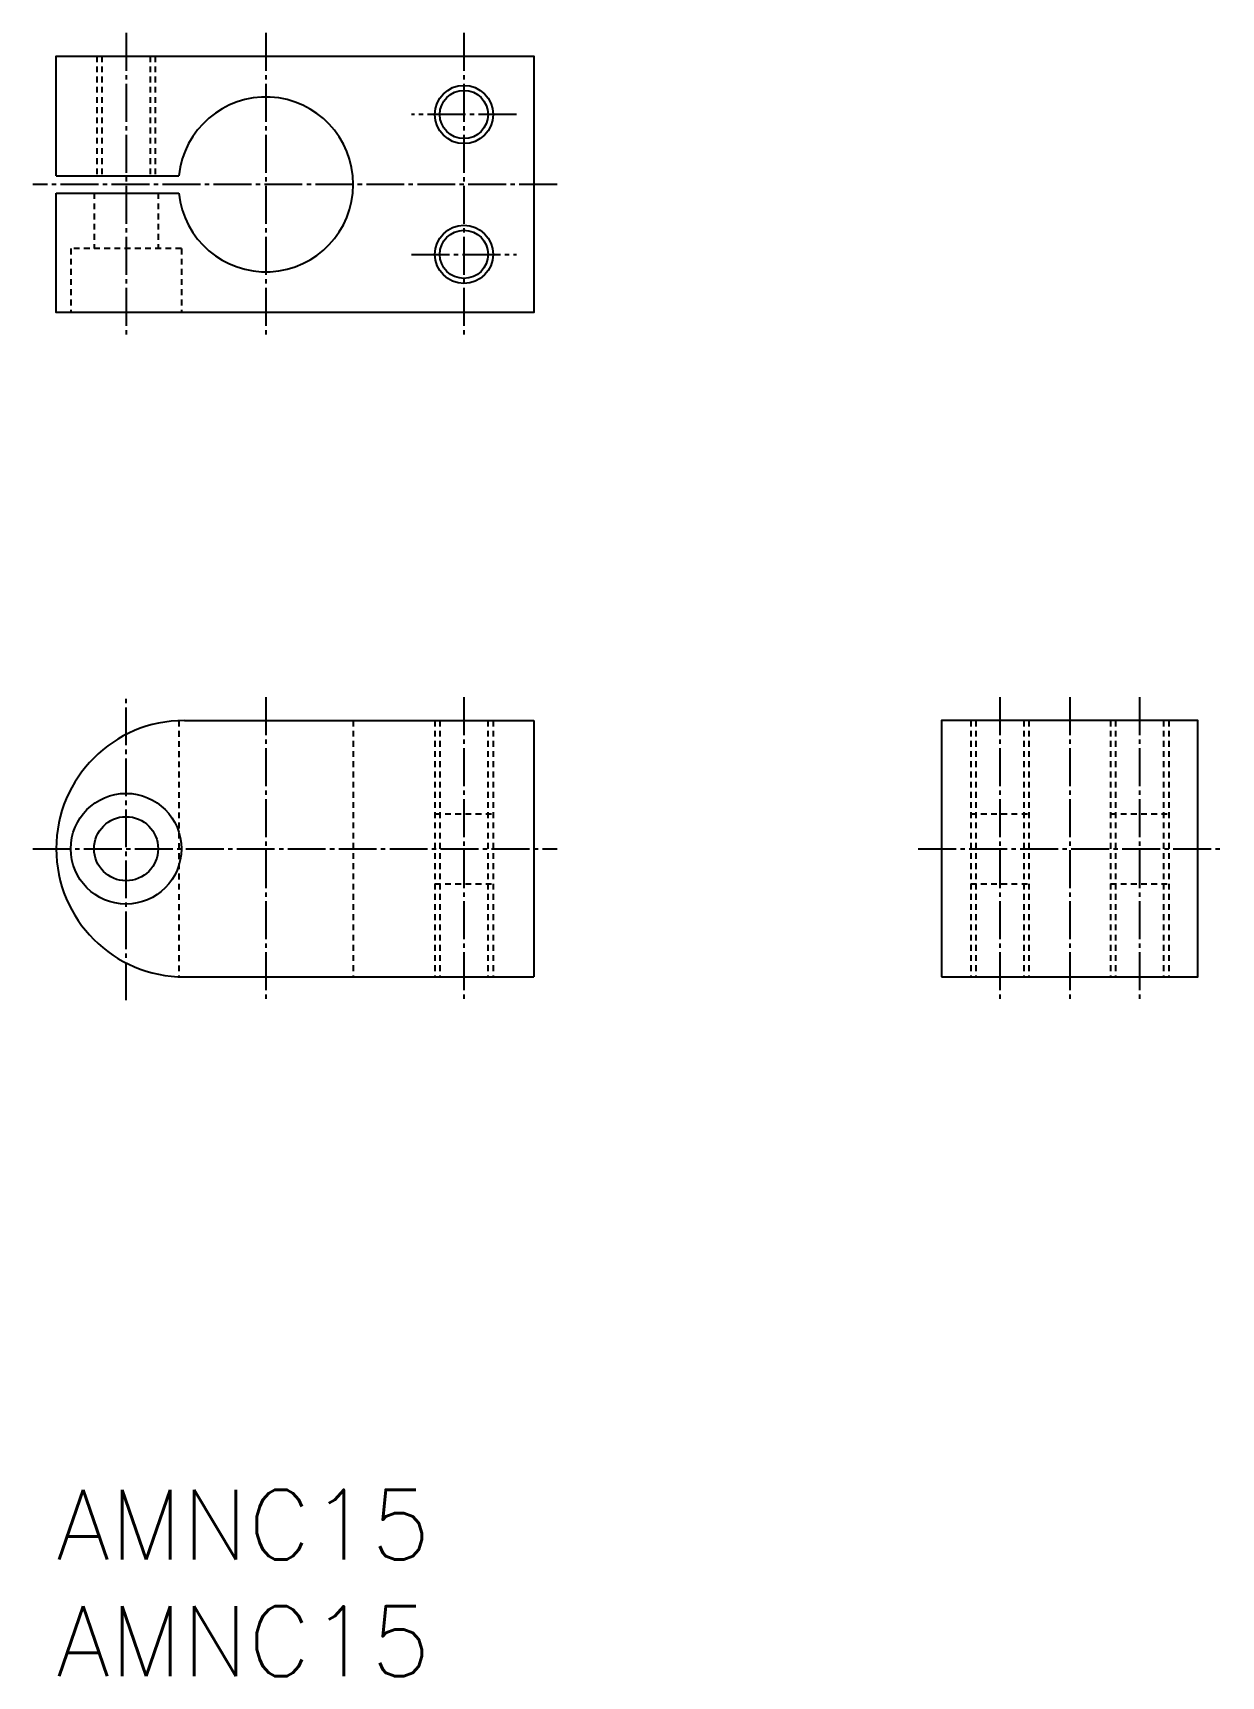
# Model space of a CAD drawing. Extents: x 98 to 200, y -3635 to -3494.
import ezdxf

# ---------------------------------------------------------------- set-up
doc = ezdxf.new("R2010")
doc.units = 0
doc.header["$LTSCALE"] = 0.25
doc.linetypes.add('CENTER', pattern=[17.5, 13, -1.5, 1.5, -1.5])
doc.linetypes.add('DASHED', pattern=[3.5, 2, -1.5])
doc.layers.get('0').update_dxf_attribs({"linetype": 'CONTINUOUS'})
doc.layers.add('CENTER', color=1, linetype='CENTER')
doc.styles.get("Standard").update_dxf_attribs({"font": 'txt', "bigfont": 'BIGFONT'})

msp = doc.modelspace()

# ---------------------------------------------------------------- linework, layer by layer
at = {"color": 3, "linetype": 'DASHED'}
for p, q in [((103.15, -3496.16), (103.15, -3506.41)), ((103.58, -3496.16), (103.58, -3506.41)), ((107.71, -3496.16), (107.71, -3506.41)), ((108.15, -3496.16), (108.15, -3506.41)), ((102.9, -3507.91), (102.9, -3512.66)), ((108.4, -3507.91), (108.4, -3512.66)), ((110.4, -3512.66), (100.9, -3512.66)), ((100.9, -3512.66), (100.9, -3518.16)), ((110.4, -3512.66), (110.4, -3518.16)), ((110.18, -3553.17), (110.18, -3575.14)), ((125.15, -3553.16), (125.15, -3575.16)), ((132.15, -3553.16), (132.15, -3575.16)), ((132.58, -3553.16), (132.58, -3575.16)), ((136.71, -3553.16), (136.71, -3575.16)), ((137.15, -3553.16), (137.15, -3575.16)), ((178.15, -3553.16), (178.15, -3575.16)), ((178.58, -3553.16), (178.58, -3575.16)), ((182.71, -3553.16), (182.71, -3575.16)), ((183.15, -3553.16), (183.15, -3575.16)), ((190.15, -3553.16), (190.15, -3575.16)), ((190.58, -3553.16), (190.58, -3575.16)), ((194.71, -3553.16), (194.71, -3575.16)), ((195.15, -3553.16), (195.15, -3575.16)), ((132.15, -3561.16), (137.15, -3561.16)), ((178.15, -3561.16), (183.15, -3561.16)), ((190.15, -3561.16), (195.15, -3561.16)), ((132.15, -3567.16), (137.15, -3567.16)), ((178.15, -3567.16), (183.15, -3567.16)), ((190.15, -3567.16), (195.15, -3567.16))]:
    msp.add_line(p, q, dxfattribs=at)
at = {"color": 7, "linetype": 'CONTINUOUS'}
for p, q in [((99.65, -3506.41), (110.18, -3506.41)), ((99.65, -3507.91), (110.18, -3507.91)), ((110.65, -3553.16), (140.65, -3553.16)), ((140.65, -3553.16), (140.65, -3575.16)), ((110.65, -3575.16), (140.65, -3575.16))]:
    msp.add_line(p, q, dxfattribs=at)
msp.add_lwpolyline([(99.65, -3506.41), (99.65, -3496.16), (140.65, -3496.16), (140.65, -3518.16), (99.65, -3518.16), (99.65, -3507.91)], dxfattribs=at)
msp.add_lwpolyline([(175.65, -3575.16), (197.65, -3575.16), (197.65, -3553.16), (175.65, -3553.16)], close=True, dxfattribs=at)
at = {"color": 3, "linetype": 'CONTINUOUS'}
for centre in [(134.65, -3501.16), (134.65, -3513.16)]:
    msp.add_circle(centre, 2.5, dxfattribs=at)
at = {"color": 7, "linetype": 'CONTINUOUS'}
for centre, radius in [((134.65, -3501.16), 2.07), ((134.65, -3513.16), 2.07), ((105.65, -3564.16), 4.75), ((105.65, -3564.16), 2.75)]:
    msp.add_circle(centre, radius, dxfattribs=at)
for centre, radius, start, end in [((117.65, -3507.16), 7.5, 185.7392, 174.2608), ((110.65, -3564.16), 11, 90, 270)]:
    msp.add_arc(centre, radius, start, end, dxfattribs=at)
at = {"layer": 'CENTER', "color": 1, "linetype": 'CENTER'}
for p, q in [((105.65, -3494.16), (105.65, -3520.16)), ((117.65, -3494.16), (117.65, -3520.16)), ((134.65, -3494.16), (134.65, -3520.16)), ((139.15, -3501.16), (130.15, -3501.16)), ((142.65, -3507.16), (97.65, -3507.16)), ((130.15, -3513.16), (139.15, -3513.16)), ((105.65, -3577.16), (105.65, -3551.16)), ((117.65, -3551.16), (117.65, -3577.16)), ((134.65, -3551.16), (134.65, -3577.16)), ((180.65, -3551.16), (180.65, -3577.16)), ((186.65, -3551.16), (186.65, -3577.16)), ((192.65, -3551.16), (192.65, -3577.16)), ((97.65, -3564.16), (142.65, -3564.16)), ((173.65, -3564.16), (199.65, -3564.16))]:
    msp.add_line(p, q, dxfattribs=at)

# ---------------------------------------------------------------- texts
at = {"color": 7, "linetype": 'CONTINUOUS'}
for p in [(99.65, -3625.16), (99.65, -3635.16)]:
    msp.add_text('AMNC15', height=6, dxfattribs=at).set_placement(p)

doc.saveas('drawing.dxf')
